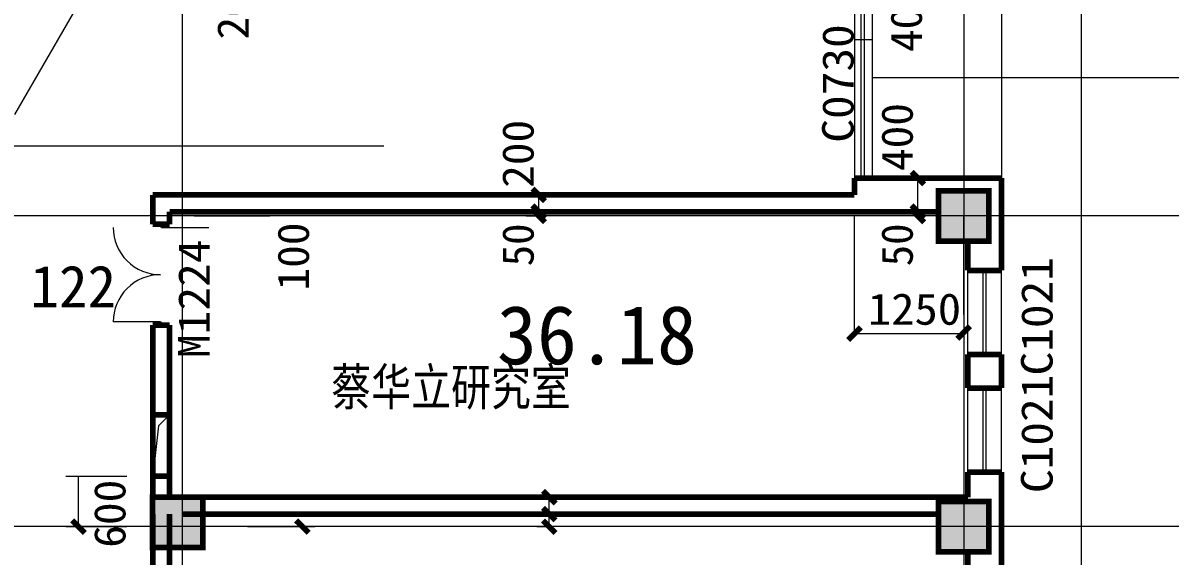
# Model space of a CAD drawing. Extents: x -307567 to 704339, y -10277 to 165507.
# Drawn here: x -218361 to -204712, y 126830 to 133178 of the extents above; entities that cross this region are included whole.
import ezdxf
from ezdxf.enums import TextEntityAlignment as Align

# ---------------------------------------------------------------- set-up
doc = ezdxf.new("R2010")
doc.units = 0
doc.header["$MEASUREMENT"] = 0
doc.layers.add('中文', color=4, linetype='CONTINUOUS')
doc.layers.add('我的', color=255, linetype='CONTINUOUS', lineweight=0)
doc.styles.get("Standard").update_dxf_attribs({"font": 'txt', "height": 3})

msp = doc.modelspace()

# ---------------------------------------------------------------- linework, layer by layer
at = {"layer": '我的', "color": 0}
for p, q in [((-216467.34385, 148240.4918), (-216467.34385, 95170.08149)), ((-207167.39035, 148240.4918), (-207167.39035, 95170.08149)), ((-205767.4004, 107478.46111), (-205767.4004, 143379.95396)), ((-216733.28948, 135080.64854), (-218461.28377, 132087.6856)), ((-208467.3869, 133730.00527), (-208467.3869, 131330.01727)), ((-208386.13426, 133030.00571), (-208386.13426, 133730.00527)), ((-208348.63444, 133030.00571), (-208348.63444, 133730.00527)), ((-208257.39344, 133730.00527), (-208257.39344, 131330.01727)), ((-206717.3926, 133730.00527), (-206717.3926, 131330.01727)), ((-208467.3869, 132978.91954), (-208257.39344, 132978.91954)), ((-208386.13426, 131330.01727), (-208386.13426, 133030.00571)), ((-208348.63444, 131330.01727), (-208348.63444, 133030.00571)), ((-208257.39344, 132530.01127), (-201432.59236, 132530.01127)), ((-218676.28056, 131715.29671), (-214066.303, 131715.29671)), ((-207563.34479, 131330.01727), (-207713.3532, 131330.01727)), ((-207713.34404, 130930.01621), (-207713.34404, 131330.01727)), ((-212374.31164, 131130.01216), (-212224.31239, 131130.01216)), ((-212224.31239, 130930.01621), (-212224.31239, 131130.01216)), ((-212374.31164, 130930.01621), (-212224.31239, 130930.01621)), ((-212224.31239, 130880.01952), (-212224.31239, 130930.01621)), ((-207563.34479, 130930.01621), (-207713.3532, 130930.01621)), ((-207713.34404, 130880.01952), (-207713.34404, 130930.01621)), ((-189560.05651, 130880.01952), (-263450.38835, 130880.01036)), ((-216717.34565, 130742.51715), (-216717.34565, 130780.01696)), ((-216325.70332, 130880.01952), (-215422.32954, 130880.01952)), ((-212374.31164, 130880.01952), (-212224.31239, 130880.01952)), ((-208467.3869, 129478.90347), (-208467.3869, 130880.01952)), ((-207563.34479, 130880.01952), (-207713.3532, 130880.01952)), ((-207167.39035, 129706.90526), (-207167.39035, 130880.01952)), ((-216710.72184, 130742.51715), (-216148.22466, 130742.51715)), ((-207117.39365, 129230.02777), (-207117.39365, 130230.01666)), ((-206936.14761, 129230.02777), (-206936.14761, 130230.01666)), ((-206898.6478, 129230.02777), (-206898.6478, 130230.01666)), ((-206717.3926, 129230.02777), (-206717.3926, 130230.01666)), ((-216723.96946, 129617.52278), (-217286.46665, 129617.52278)), ((-216717.34565, 129617.52278), (-216717.34565, 129580.02296)), ((-208467.3869, 129478.90347), (-207167.39035, 129478.90347)), ((-207117.39365, 127830.02866), (-207117.39365, 128830.02671)), ((-206936.14761, 127830.02866), (-206936.14761, 128830.02671)), ((-206898.6478, 127830.02866), (-206898.6478, 128830.02671)), ((-206717.3926, 127830.02866), (-206717.3926, 128830.02671)), ((-216617.3431, 128510.02404), (-216749.23331, 128381.33816)), ((-216749.23331, 128381.33816), (-216817.34363, 127780.03196)), ((-216817.34363, 127945.26551), (-216817.34363, 127795.26626)), ((-216467.34385, 127945.26551), (-216467.34385, 127795.26626)), ((-217850.42867, 127780.03196), (-217125.28886, 127780.03196)), ((-217700.42942, 127180.03496), (-217700.42942, 127780.03196)), ((-216817.34363, 127795.26626), (-216617.3431, 127795.26626)), ((-212248.41811, 127530.03016), (-212098.41886, 127530.03016)), ((-212098.41886, 127330.03421), (-212098.41886, 127530.03016)), ((-212248.41811, 127330.03421), (-212098.41886, 127330.03421)), ((-212098.41886, 127180.03496), (-212098.41886, 127330.03421)), ((-189560.05651, 127180.03496), (-263450.38835, 127180.02581)), ((-217850.42867, 127180.03496), (-217125.28886, 127180.03496)), ((-215691.28267, 127180.03496), (-214887.03711, 127180.03496)), ((-212248.41811, 127180.03496), (-212098.41886, 127180.03496))]:
    msp.add_line(p, q, dxfattribs=at)
at = {"layer": '我的', "color": 0, "const_width": 67.49966}
for points in [[(-208467.37775, 131130.01216), (-208467.3869, 131330.01727)], [(-208267.39095, 131330.01727), (-208467.3869, 131330.01727)], [(-208267.39095, 131330.01727), (-206717.3926, 131330.01727)], [(-207788.34367, 131405.01689), (-207638.34442, 131255.01764)], [(-206717.3926, 131330.01727), (-206717.3926, 130230.01666)], [(-212299.31202, 131205.01179), (-212149.31277, 131055.01254)], [(-207467.38885, 131180.01802), (-207467.38885, 130580.02102), (-206867.39185, 130580.02102), (-206867.39185, 131180.01802), (-207467.38885, 131180.01802), (-207467.38885, 130580.02102)], [(-216817.3482, 131130.01216), (-216817.34363, 130780.01696)], [(-216817.34363, 131130.01216), (-208467.3869, 131130.01216)], [(-212299.31202, 131005.01584), (-212149.31277, 130855.01659)], [(-207788.34367, 131005.01584), (-207638.34442, 130855.01659)], [(-216617.34768, 130930.01621), (-216617.3431, 130780.01696)], [(-216617.3431, 130930.01621), (-208367.38435, 130930.01621)], [(-212299.31202, 130955.01914), (-212149.31277, 130805.01989)], [(-208367.38435, 130930.01621), (-207467.38885, 130930.01621)], [(-207788.34367, 130955.01914), (-207638.34442, 130805.01989)], [(-216617.3431, 130780.01696), (-216817.34363, 130780.01696)], [(-207117.39365, 130580.02102), (-207117.39365, 130230.01666)], [(-206717.3926, 130230.01666), (-207117.39365, 130230.01666)], [(-216817.34363, 127530.03016), (-216817.34363, 129580.02296)], [(-216617.3431, 129580.02296), (-216817.34363, 129580.02296)], [(-216617.34768, 127530.03016), (-216617.3431, 129580.02296)], [(-208542.38653, 129403.90385), (-208392.38728, 129553.9031)], [(-207242.38997, 129415.90635), (-207092.39072, 129565.9056)], [(-207117.39365, 128830.02671), (-207117.39365, 129230.02777)], [(-206717.3926, 129230.02777), (-207117.39365, 129230.02777)], [(-206717.3926, 128830.02671), (-206717.3926, 129230.02777)], [(-206717.3926, 128830.02671), (-207117.39365, 128830.02671)], [(-216617.3431, 128510.02404), (-216817.34363, 128510.02404)], [(-216617.3431, 127780.03196), (-216817.34363, 127780.03196)], [(-207117.39365, 127530.03016), (-207117.39365, 127830.02866)], [(-206717.3926, 127830.02866), (-207117.39365, 127830.02866)], [(-206717.3926, 127180.03496), (-206717.3926, 127830.02866)], [(-212173.41848, 127605.02979), (-212023.41923, 127455.03054)], [(-216820.50676, 127531.87036), (-216820.50676, 126931.87336), (-216220.50976, 126931.87336), (-216220.50976, 127531.87036), (-216820.50676, 127531.87036), (-216820.50676, 126931.87336)], [(-216467.34385, 127530.03016), (-207117.39365, 127530.03016)], [(-207467.38885, 127480.03346), (-207467.38885, 126880.03646), (-206867.39185, 126880.03646), (-206867.39185, 127480.03346), (-207467.38885, 127480.03346), (-207467.38885, 126880.03646)], [(-216817.34363, 127330.03421), (-216817.34363, 126680.04052)], [(-216617.3431, 127330.03421), (-216617.3431, 126680.04052)], [(-216467.34385, 127330.03421), (-207467.38885, 127330.03421)], [(-212173.41848, 127405.03384), (-212023.41923, 127255.03459)], [(-217775.42905, 127255.03459), (-217625.4298, 127105.03534)], [(-215112.03599, 127255.03459), (-214962.03674, 127105.03534)], [(-212173.41848, 127255.03459), (-212023.41923, 127105.03534)], [(-206717.3926, 127180.03496), (-206717.3926, 125480.04652)], [(-207117.39365, 126880.03646), (-207117.39365, 125480.04652)]]:
    msp.add_lwpolyline(points, dxfattribs=at)
at = {"layer": '我的', "color": 0}
for centre, start, end in [((-216723.96946, 130742.51715), 180, 270.000002504), ((-216723.96946, 129617.52278), 89.999997496, 180)]:
    msp.add_arc(centre, 562.49719, start, end, dxfattribs=at)
for points in [[(-207467.38885, 131180.01802), (-206867.39185, 131180.01802), (-207467.38885, 130580.02102), (-206867.39185, 130580.02102)], [(-216820.50676, 127531.87036), (-216220.50976, 127531.87036), (-216820.50676, 126931.87336), (-216220.50976, 126931.87336)], [(-207467.38885, 127480.03346), (-206867.39185, 127480.03346), (-207467.38885, 126880.03646), (-206867.39185, 126880.03646)]]:
    msp.add_solid(points, dxfattribs=at)

# ---------------------------------------------------------------- texts
at = {"layer": '中文', "attachment_point": 1}
for s, insert, char_height, width in [('{\\fFangSong_GB2312|b1|i0|c134|p49;\\C1;122}', (-218273.27408, 130289.69991), 500, 6011.5625187), ('36.18', (-212722.13895, 129813.56794), 700, 3156.9616665), ('{\\Ftxt,stf:宋体|c134;\\C0;蔡华立研究室}', (-214692.58622, 129075.12356), 500, 6011.5625187)]:
    msp.add_mtext(s, dxfattribs=dict(at, insert=insert, char_height=char_height, width=width))
at = {"layer": '我的', "color": 0}
for s, width, p, p2 in [('200', 0.925718, (-215675.35257, 132980.01817), (-215675.35257, 133790.01778)), ('400', 0.925708, (-207664.73894, 132830.00977), (-207664.73894, 133640.00022)), ('C0730', 0.867695, (-208477.04567, 131751.84438), (-208477.04567, 133161.84099)), ('400', 0.925708, (-207773.33825, 131414.01648), (-207773.33825, 132224.00694)), ('200', 0.925718, (-212284.31118, 131214.01138), (-212284.31118, 132024.01099)), ('100', 1.080005, (-214958.25563, 129991.7244), (-214958.25563, 130801.72401)), ('50', 0.906657, (-212284.31118, 130280.02252), (-212284.31118, 130790.01447)), ('50', 0.906657, (-207773.33825, 130280.02252), (-207773.33825, 130790.01447)), ('M1224', 0.867695, (-216140.03666, 129188.36609), (-216140.03666, 130598.3627)), ('C1021', 0.980872, (-206109.89747, 128980.02596), (-206109.89747, 130390.02258)), ('C1021', 0.980866, (-206109.89747, 127580.03602), (-206109.89747, 128990.02347)), ('600', 0.925718, (-217141.42953, 126929.03524), (-217141.42953, 127739.03485))]:
    msp.add_text(s, height=374.998125, rotation=90, dxfattribs=dict(at, width=width)).set_placement(p, p2, align=Align.FIT)
at = {"layer": '我的', "color": 0, "width": 0.934732}
msp.add_text('1250', height=374.998125, dxfattribs=at).set_placement((-208308.21411, 129583.90478), (-207198.22516, 129583.90478), align=Align.FIT)

doc.saveas('drawing.dxf')
